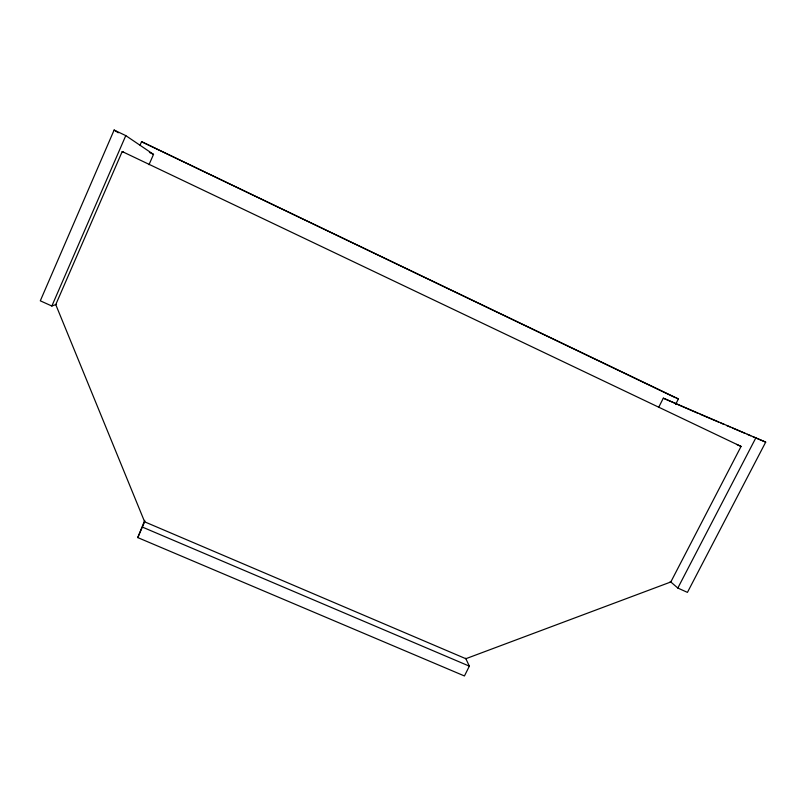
<?xml version="1.0" encoding="UTF-8"?>
<svg xmlns="http://www.w3.org/2000/svg" width="806" height="806" viewBox="0 0 806 806"><rect width="100%" height="100%" fill="white"/><g stroke="black" fill="none" stroke-linecap="round" stroke-linejoin="round"><path stroke-width="1.21" d="M465.616 658.23L469.354 666.149L464.437 675.962L137.766 537.592L144.848 521.361M137.766 537.592L144.727 520.364M149.009 164.686L153.523 154.389L125.786 135.62L114.13 130.038L40.3 300.819L51.856 306.028L56.531 304.305M51.856 306.028L125.786 135.62M122.21 151.538L55.755 304.597L144.657 521.835L465.848 658.714L670.814 581.972L741.067 446.433L122.21 151.538L123.65 152.324M140.063 145.13L141.564 141.685L678.39 398.92L675.559 404.491M658.774 407.131L663.318 398.174L765.7 442.121L687.437 592.38L677.826 588.048L670.219 581.469M677.826 588.048L756.038 437.497M676.244 398.043L678.39 398.92M697.764 413.236L663.318 398.174M700.071 414.224L718.489 422.052M720.796 423.029L724.251 424.5M726.549 425.477L730.004 426.948M732.311 427.926L744.976 433.316M747.273 434.293L750.729 435.764M753.036 436.741L765.7 442.121M142.521 527.144L469.354 666.149M736.583 444.388L741.067 446.433M675.166 397.6L141.564 141.685M149.402 152.415L153.523 154.389M114.13 130.038L118.281 132.789"/></g></svg>
